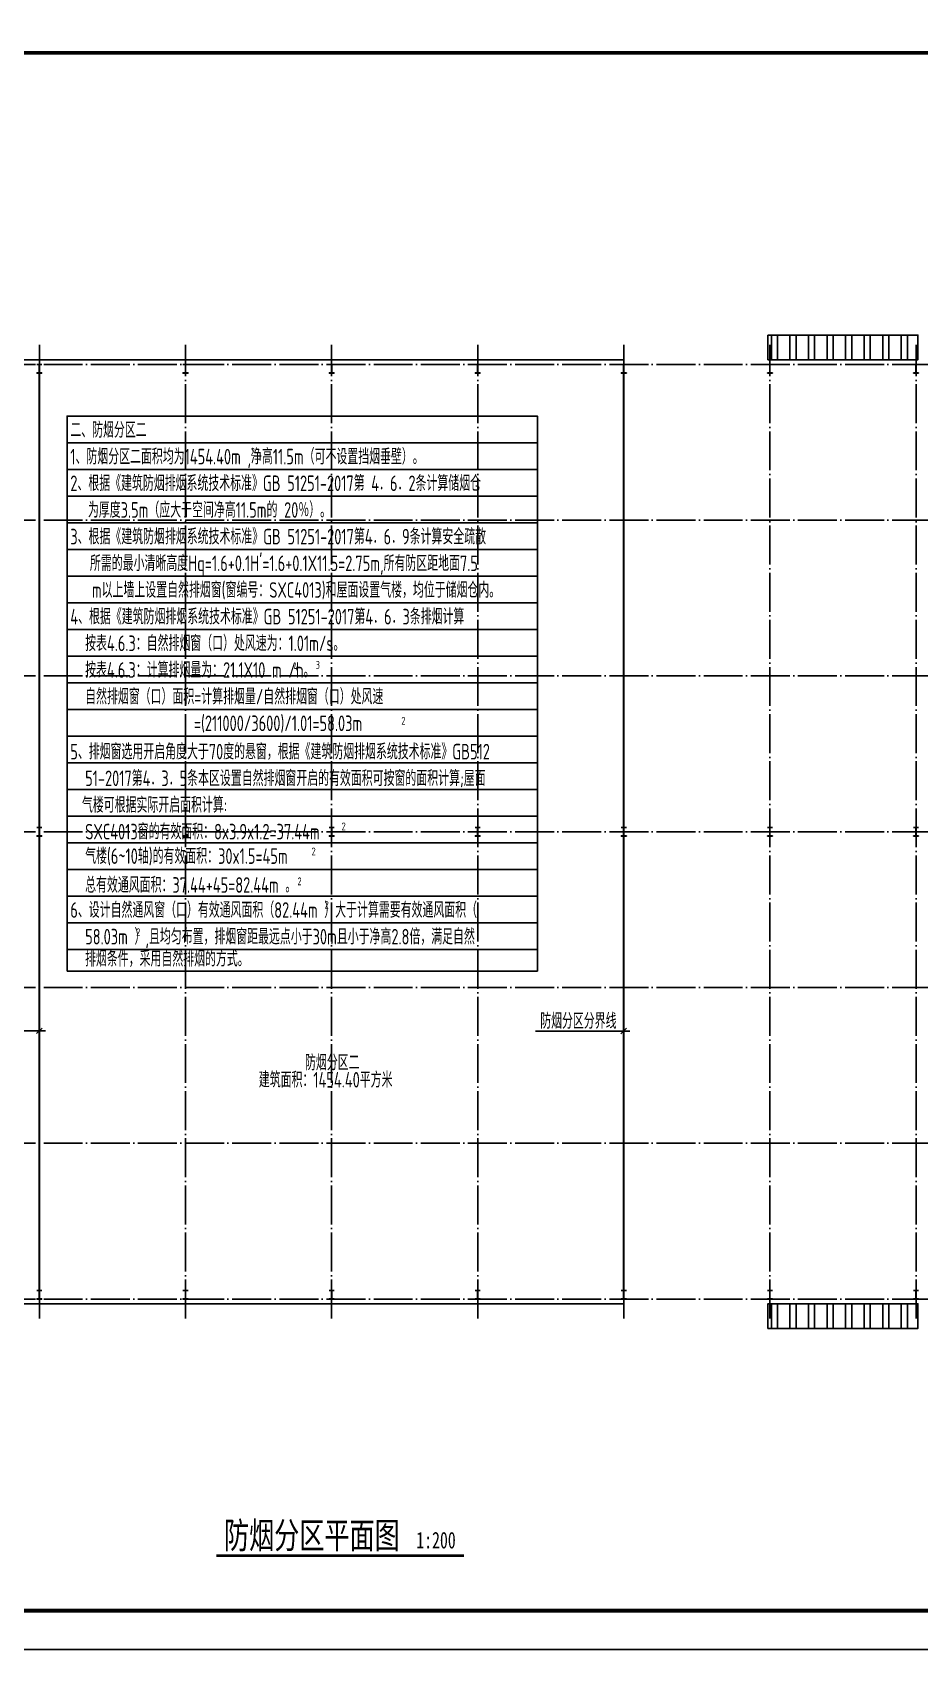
# Model space of a CAD drawing. Extents: x -266287 to 275962, y -324567 to 363765.
# Drawn here: x -164476 to -118930, y -324567 to -241517 of the extents above; entities that cross this region are included whole.
import ezdxf

# ---------------------------------------------------------------- set-up
doc = ezdxf.new("R2010")
doc.units = 0
doc.header["$LTSCALE"] = 1000
doc.linetypes.add('DASH', pattern=[0.35, 0.25, -0.1])
doc.linetypes.add('DOTE', pattern=[2.42, 2, -0.2, 0.02, -0.2])
doc.layers.get('0').update_dxf_attribs({"linetype": 'CONTINUOUS'})
for name, color, linetype in [('DIM_SYMB', 3, 'CONTINUOUS'), ('DOTE', 1, 'DOTE'), ('PUB_TEXT', 7, 'CONTINUOUS'), ('PUB_TITLE', 4, 'CONTINUOUS'), ('ROOF', 140, 'CONTINUOUS'), ('WINDOW', 4, 'CONTINUOUS')]:
    doc.layers.add(name, color=color, linetype=linetype)
doc.styles.add('-黑体', font='simhei.ttf', dxfattribs={"width": 0.8})
doc.styles.add('TSSD_Norm', font='Tssdeng.shx', dxfattribs={"bigfont": 'hztxt.shx'})

msp = doc.modelspace()

# ---------------------------------------------------------------- hatches: boundary and pattern name
h = msp.add_hatch()
h.set_pattern_fill('ANSI32', color=256, scale=200, angle=45, style=0)
h.set_pattern_definition([(90, (42049.4, -262000), (-952.5, 6e-14), []), (90, (42366.9, -261682.5), (-952.5, 6e-14), [])])
h.paths.add_polyline_path([(-126715.36163, -257066.69419), (-119015.58302, -257066.69419), (-119015.58302, -258326.69419), (-126715.36163, -258326.69419)])
h = msp.add_hatch(color=256)
h.paths.add_polyline_path([(-164115.20461, -258566.69496), (-164247.07261, -258566.69496), (-164247.07261, -258578.09976), (-164119.00621, -258578.09976), (-164119.00621, -259005.45016), (-164247.07261, -259005.45016), (-164247.07261, -259016.85496), (-164115.20461, -259016.85496)])
h.paths.add_polyline_path([(-163983.33661, -258566.69496), (-164115.20461, -258566.69496), (-164115.20461, -259016.85496), (-163983.33661, -259016.85496), (-163983.33661, -259005.45016), (-164111.40301, -259005.45016), (-164111.40301, -258578.09976), (-163983.33661, -258578.09976)])
h = msp.add_hatch(color=256)
h.paths.add_polyline_path([(-156615.20461, -258566.69496), (-156747.07261, -258566.69496), (-156747.07261, -258578.09976), (-156619.00621, -258578.09976), (-156619.00621, -259005.45016), (-156747.07261, -259005.45016), (-156747.07261, -259016.85496), (-156615.20461, -259016.85496)])
h.paths.add_polyline_path([(-156483.33661, -258566.69496), (-156615.20461, -258566.69496), (-156615.20461, -259016.85496), (-156483.33661, -259016.85496), (-156483.33661, -259005.45016), (-156611.40301, -259005.45016), (-156611.40301, -258578.09976), (-156483.33661, -258578.09976)])
h = msp.add_hatch(color=256)
h.paths.add_polyline_path([(-149115.20461, -258566.69496), (-149247.07261, -258566.69496), (-149247.07261, -258578.09976), (-149119.00621, -258578.09976), (-149119.00621, -259005.45016), (-149247.07261, -259005.45016), (-149247.07261, -259016.85496), (-149115.20461, -259016.85496)])
h.paths.add_polyline_path([(-148983.33661, -258566.69496), (-149115.20461, -258566.69496), (-149115.20461, -259016.85496), (-148983.33661, -259016.85496), (-148983.33661, -259005.45016), (-149111.40301, -259005.45016), (-149111.40301, -258578.09976), (-148983.33661, -258578.09976)])
h = msp.add_hatch(color=256)
h.paths.add_polyline_path([(-141615.20461, -258566.69496), (-141747.07261, -258566.69496), (-141747.07261, -258578.09976), (-141619.00621, -258578.09976), (-141619.00621, -259005.45016), (-141747.07261, -259005.45016), (-141747.07261, -259016.85496), (-141615.20461, -259016.85496)])
h.paths.add_polyline_path([(-141483.33661, -258566.69496), (-141615.20461, -258566.69496), (-141615.20461, -259016.85496), (-141483.33661, -259016.85496), (-141483.33661, -259005.45016), (-141611.40301, -259005.45016), (-141611.40301, -258578.09976), (-141483.33661, -258578.09976)])
h = msp.add_hatch(color=256)
h.paths.add_polyline_path([(-134115.20461, -258566.69496), (-134247.07261, -258566.69496), (-134247.07261, -258578.09976), (-134119.00621, -258578.09976), (-134119.00621, -259005.45016), (-134247.07261, -259005.45016), (-134247.07261, -259016.85496), (-134115.20461, -259016.85496)])
h.paths.add_polyline_path([(-133983.33661, -258566.69496), (-134115.20461, -258566.69496), (-134115.20461, -259016.85496), (-133983.33661, -259016.85496), (-133983.33661, -259005.45016), (-134111.40301, -259005.45016), (-134111.40301, -258578.09976), (-133983.33661, -258578.09976)])
h = msp.add_hatch(color=256)
h.paths.add_polyline_path([(-126615.20461, -258566.69496), (-126747.07261, -258566.69496), (-126747.07261, -258578.09976), (-126619.00621, -258578.09976), (-126619.00621, -259005.45016), (-126747.07261, -259005.45016), (-126747.07261, -259016.85496), (-126615.20461, -259016.85496)])
h.paths.add_polyline_path([(-126483.33661, -258566.69496), (-126615.20461, -258566.69496), (-126615.20461, -259016.85496), (-126483.33661, -259016.85496), (-126483.33661, -259005.45016), (-126611.40301, -259005.45016), (-126611.40301, -258578.09976), (-126483.33661, -258578.09976)])
h = msp.add_hatch(color=256)
h.paths.add_polyline_path([(-119115.20461, -258566.69496), (-119247.07261, -258566.69496), (-119247.07261, -258578.09976), (-119119.00621, -258578.09976), (-119119.00621, -259005.45016), (-119247.07261, -259005.45016), (-119247.07261, -259016.85496), (-119115.20461, -259016.85496)])
h.paths.add_polyline_path([(-118983.33661, -258566.69496), (-119115.20461, -258566.69496), (-119115.20461, -259016.85496), (-118983.33661, -259016.85496), (-118983.33661, -259005.45016), (-119111.40301, -259005.45016), (-119111.40301, -258578.09976), (-118983.33661, -258578.09976)])
h = msp.add_hatch(color=256)
h.paths.add_polyline_path([(-164115.20461, -282341.61496), (-164247.07261, -282341.61496), (-164247.07261, -282353.01976), (-164119.00621, -282353.01976), (-164119.00621, -282780.37016), (-164247.07261, -282780.37016), (-164247.07261, -282791.77496), (-164115.20461, -282791.77496)])
h.paths.add_polyline_path([(-163983.33661, -282341.61496), (-164115.20461, -282341.61496), (-164115.20461, -282791.77496), (-163983.33661, -282791.77496), (-163983.33661, -282780.37016), (-164111.40301, -282780.37016), (-164111.40301, -282353.01976), (-163983.33661, -282353.01976)])
h = msp.add_hatch(color=256)
h.paths.add_polyline_path([(-156615.20461, -282341.61496), (-156747.07261, -282341.61496), (-156747.07261, -282353.01976), (-156619.00621, -282353.01976), (-156619.00621, -282780.37016), (-156747.07261, -282780.37016), (-156747.07261, -282791.77496), (-156615.20461, -282791.77496)])
h.paths.add_polyline_path([(-156483.33661, -282341.61496), (-156615.20461, -282341.61496), (-156615.20461, -282791.77496), (-156483.33661, -282791.77496), (-156483.33661, -282780.37016), (-156611.40301, -282780.37016), (-156611.40301, -282353.01976), (-156483.33661, -282353.01976)])
h = msp.add_hatch(color=256)
h.paths.add_polyline_path([(-149115.20461, -282341.61496), (-149247.07261, -282341.61496), (-149247.07261, -282353.01976), (-149119.00621, -282353.01976), (-149119.00621, -282780.37016), (-149247.07261, -282780.37016), (-149247.07261, -282791.77496), (-149115.20461, -282791.77496)])
h.paths.add_polyline_path([(-148983.33661, -282341.61496), (-149115.20461, -282341.61496), (-149115.20461, -282791.77496), (-148983.33661, -282791.77496), (-148983.33661, -282780.37016), (-149111.40301, -282780.37016), (-149111.40301, -282353.01976), (-148983.33661, -282353.01976)])
h = msp.add_hatch(color=256)
h.paths.add_polyline_path([(-141615.20461, -282341.61496), (-141747.07261, -282341.61496), (-141747.07261, -282353.01976), (-141619.00621, -282353.01976), (-141619.00621, -282780.37016), (-141747.07261, -282780.37016), (-141747.07261, -282791.77496), (-141615.20461, -282791.77496)])
h.paths.add_polyline_path([(-141483.33661, -282341.61496), (-141615.20461, -282341.61496), (-141615.20461, -282791.77496), (-141483.33661, -282791.77496), (-141483.33661, -282780.37016), (-141611.40301, -282780.37016), (-141611.40301, -282353.01976), (-141483.33661, -282353.01976)])
h = msp.add_hatch(color=256)
h.paths.add_polyline_path([(-134115.20461, -282341.61496), (-134247.07261, -282341.61496), (-134247.07261, -282353.01976), (-134119.00621, -282353.01976), (-134119.00621, -282780.37016), (-134247.07261, -282780.37016), (-134247.07261, -282791.77496), (-134115.20461, -282791.77496)])
h.paths.add_polyline_path([(-133983.33661, -282341.61496), (-134115.20461, -282341.61496), (-134115.20461, -282791.77496), (-133983.33661, -282791.77496), (-133983.33661, -282780.37016), (-134111.40301, -282780.37016), (-134111.40301, -282353.01976), (-133983.33661, -282353.01976)])
h = msp.add_hatch(color=256)
h.paths.add_polyline_path([(-126615.20461, -282341.61496), (-126747.07261, -282341.61496), (-126747.07261, -282353.01976), (-126619.00621, -282353.01976), (-126619.00621, -282780.37016), (-126747.07261, -282780.37016), (-126747.07261, -282791.77496), (-126615.20461, -282791.77496)])
h.paths.add_polyline_path([(-126483.33661, -282341.61496), (-126615.20461, -282341.61496), (-126615.20461, -282791.77496), (-126483.33661, -282791.77496), (-126483.33661, -282780.37016), (-126611.40301, -282780.37016), (-126611.40301, -282353.01976), (-126483.33661, -282353.01976)])
h = msp.add_hatch(color=256)
h.paths.add_polyline_path([(-119115.20461, -282341.61496), (-119247.07261, -282341.61496), (-119247.07261, -282353.01976), (-119119.00621, -282353.01976), (-119119.00621, -282780.37016), (-119247.07261, -282780.37016), (-119247.07261, -282791.77496), (-119115.20461, -282791.77496)])
h.paths.add_polyline_path([(-118983.33661, -282341.61496), (-119115.20461, -282341.61496), (-119115.20461, -282791.77496), (-118983.33661, -282791.77496), (-118983.33661, -282780.37016), (-119111.40301, -282780.37016), (-119111.40301, -282353.01976), (-118983.33661, -282353.01976)])
h = msp.add_hatch(color=256)
h.paths.add_polyline_path([(-164115.20461, -306566.69496), (-164247.07261, -306566.69496), (-164247.07261, -306555.29016), (-164119.00621, -306555.29016), (-164119.00621, -306127.93976), (-164247.07261, -306127.93976), (-164247.07261, -306116.53496), (-164115.20461, -306116.53496)])
h.paths.add_polyline_path([(-163983.33661, -306566.69496), (-164115.20461, -306566.69496), (-164115.20461, -306116.53496), (-163983.33661, -306116.53496), (-163983.33661, -306127.93976), (-164111.40301, -306127.93976), (-164111.40301, -306555.29016), (-163983.33661, -306555.29016)])
h = msp.add_hatch(color=256)
h.paths.add_polyline_path([(-156615.20461, -306566.69496), (-156747.07261, -306566.69496), (-156747.07261, -306555.29016), (-156619.00621, -306555.29016), (-156619.00621, -306127.93976), (-156747.07261, -306127.93976), (-156747.07261, -306116.53496), (-156615.20461, -306116.53496)])
h.paths.add_polyline_path([(-156483.33661, -306566.69496), (-156615.20461, -306566.69496), (-156615.20461, -306116.53496), (-156483.33661, -306116.53496), (-156483.33661, -306127.93976), (-156611.40301, -306127.93976), (-156611.40301, -306555.29016), (-156483.33661, -306555.29016)])
h = msp.add_hatch(color=256)
h.paths.add_polyline_path([(-149115.20461, -306566.69496), (-149247.07261, -306566.69496), (-149247.07261, -306555.29016), (-149119.00621, -306555.29016), (-149119.00621, -306127.93976), (-149247.07261, -306127.93976), (-149247.07261, -306116.53496), (-149115.20461, -306116.53496)])
h.paths.add_polyline_path([(-148983.33661, -306566.69496), (-149115.20461, -306566.69496), (-149115.20461, -306116.53496), (-148983.33661, -306116.53496), (-148983.33661, -306127.93976), (-149111.40301, -306127.93976), (-149111.40301, -306555.29016), (-148983.33661, -306555.29016)])
h = msp.add_hatch(color=256)
h.paths.add_polyline_path([(-141615.20461, -306566.69496), (-141747.07261, -306566.69496), (-141747.07261, -306555.29016), (-141619.00621, -306555.29016), (-141619.00621, -306127.93976), (-141747.07261, -306127.93976), (-141747.07261, -306116.53496), (-141615.20461, -306116.53496)])
h.paths.add_polyline_path([(-141483.33661, -306566.69496), (-141615.20461, -306566.69496), (-141615.20461, -306116.53496), (-141483.33661, -306116.53496), (-141483.33661, -306127.93976), (-141611.40301, -306127.93976), (-141611.40301, -306555.29016), (-141483.33661, -306555.29016)])
h = msp.add_hatch(color=256)
h.paths.add_polyline_path([(-134115.20461, -306566.69496), (-134247.07261, -306566.69496), (-134247.07261, -306555.29016), (-134119.00621, -306555.29016), (-134119.00621, -306127.93976), (-134247.07261, -306127.93976), (-134247.07261, -306116.53496), (-134115.20461, -306116.53496)])
h.paths.add_polyline_path([(-133983.33661, -306566.69496), (-134115.20461, -306566.69496), (-134115.20461, -306116.53496), (-133983.33661, -306116.53496), (-133983.33661, -306127.93976), (-134111.40301, -306127.93976), (-134111.40301, -306555.29016), (-133983.33661, -306555.29016)])
h = msp.add_hatch(color=256)
h.paths.add_polyline_path([(-126615.20461, -306566.69496), (-126747.07261, -306566.69496), (-126747.07261, -306555.29016), (-126619.00621, -306555.29016), (-126619.00621, -306127.93976), (-126747.07261, -306127.93976), (-126747.07261, -306116.53496), (-126615.20461, -306116.53496)])
h.paths.add_polyline_path([(-126483.33661, -306566.69496), (-126615.20461, -306566.69496), (-126615.20461, -306116.53496), (-126483.33661, -306116.53496), (-126483.33661, -306127.93976), (-126611.40301, -306127.93976), (-126611.40301, -306555.29016), (-126483.33661, -306555.29016)])
h = msp.add_hatch(color=256)
h.paths.add_polyline_path([(-119115.20461, -306566.69496), (-119247.07261, -306566.69496), (-119247.07261, -306555.29016), (-119119.00621, -306555.29016), (-119119.00621, -306127.93976), (-119247.07261, -306127.93976), (-119247.07261, -306116.53496), (-119115.20461, -306116.53496)])
h.paths.add_polyline_path([(-118983.33661, -306566.69496), (-119115.20461, -306566.69496), (-119115.20461, -306116.53496), (-118983.33661, -306116.53496), (-118983.33661, -306127.93976), (-119111.40301, -306127.93976), (-119111.40301, -306555.29016), (-118983.33661, -306555.29016)])
h = msp.add_hatch()
h.set_pattern_fill('ANSI32', color=256, scale=200, angle=45, style=0)
h.set_pattern_definition([(270, (42049.4, -303133.4), (-952.5, -6e-14), []), (270, (42366.9, -303450.9), (-952.5, -6e-14), [])])
h.paths.add_polyline_path([(-126715.36163, -308066.69419), (-119015.58302, -308066.69419), (-119015.58302, -306806.69419), (-126715.36163, -306806.69419)])

# ---------------------------------------------------------------- linework, layer by layer
for p, q in [((-162690.38237, -261221.76185), (-138550.42878, -261221.76185)), ((-162690.38237, -262591.26185), (-138550.42878, -262591.26185)), ((-162690.38237, -263960.76185), (-138550.42878, -263960.76185)), ((-162690.38237, -265330.26185), (-138550.42878, -265330.26185)), ((-162690.38237, -266699.76185), (-138550.42878, -266699.76185)), ((-162690.38237, -268069.26185), (-138550.42878, -268069.26185)), ((-162690.38237, -269438.76185), (-138550.42878, -269438.76185)), ((-162690.38237, -270808.26185), (-138550.42878, -270808.26185)), ((-162690.38237, -272177.76185), (-138550.42878, -272177.76185)), ((-162690.38237, -273547.26185), (-138550.42878, -273547.26185)), ((-162690.38237, -274916.76185), (-138550.42878, -274916.76185)), ((-162690.38237, -276286.26185), (-138550.42878, -276286.26185)), ((-162690.38237, -277655.76185), (-138550.42878, -277655.76185)), ((-162690.38237, -279025.26185), (-138550.42878, -279025.26185)), ((-162690.38237, -280394.76185), (-138550.42878, -280394.76185)), ((-162690.38237, -281764.26185), (-138550.42878, -281764.26185)), ((-162690.38237, -283133.76185), (-138550.42878, -283133.76185)), ((-162690.38237, -284503.26185), (-138550.42878, -284503.26185)), ((-162690.38237, -285872.76185), (-138550.42878, -285872.76185)), ((-162690.38237, -287242.26185), (-138550.42878, -287242.26185)), ((-162690.38237, -288611.76185), (-138550.42878, -288611.76185)), ((-163796.20461, -292789.43283), (-168647.70461, -292789.43283)), ((-164263.20461, -292931.93283), (-163967.20461, -292646.93283)), ((-133800.00621, -292800.83763), (-138651.50621, -292800.83763)), ((-134267.00621, -292943.33763), (-133971.00621, -292658.33763))]:
    msp.add_line(p, q)
for points in [[(-126715.36163, -257066.69419), (-119015.58302, -257066.69419), (-119015.58302, -258326.69419), (-126715.36163, -258326.69419)], [(-201855.20461, -258326.69496), (-164115.20461, -258326.69496), (-164115.20461, -306806.69496), (-201855.20461, -306806.69496)], [(-164115.20461, -258326.69496), (-134115.20461, -258326.69496), (-134115.20461, -306806.69496), (-164115.20461, -306806.69496)], [(-162690.38237, -289723.26185), (-138550.42878, -289723.26185), (-138550.42878, -261221.76185), (-162690.38237, -261221.76185)], [(-126715.36163, -308066.69419), (-119015.58302, -308066.69419), (-119015.58302, -306806.69419), (-126715.36163, -306806.69419)]]:
    msp.add_lwpolyline(points, close=True)
at = {"linetype": 'DASH', "ltscale": 2, "const_width": 100}
for points in [[(-164115.20461, -306566.69496), (-164115.20461, -258566.69496)], [(-134119.00621, -306578.09976), (-134119.00621, -258578.09976)]]:
    msp.add_lwpolyline(points, dxfattribs=at)
at = {"layer": 'DIM_SYMB', "const_width": 140}
msp.add_lwpolyline([(-155035.0094, -319737.05021), (-142323.64862, -319737.05021)], dxfattribs=at)
at = {"layer": 'DOTE'}
for p, q in [((-164115.20461, -307566.69496), (-164115.20461, -257566.69496)), ((-156615.20461, -307566.69496), (-156615.20461, -257566.69496)), ((-149115.20461, -307566.69496), (-149115.20461, -257566.69496)), ((-141615.20461, -307566.69496), (-141615.20461, -257566.69496)), ((-134115.20461, -307566.69496), (-134115.20461, -257566.69496)), ((-126615.20461, -307566.69496), (-126615.20461, -257566.69496)), ((-119115.20461, -307566.69496), (-119115.20461, -257566.69496)), ((-202615.20461, -258566.69496), (-95615.20461, -258566.69496)), ((-202615.20461, -266566.69496), (-95615.20461, -266566.69496)), ((-202615.20461, -274566.69496), (-95615.20461, -274566.69496)), ((-202615.20461, -282566.69496), (-95615.20461, -282566.69496)), ((-202615.20461, -290566.69496), (-95615.20461, -290566.69496)), ((-202615.20461, -298566.69496), (-95615.20461, -298566.69496)), ((-202615.20461, -306566.69496), (-95615.20461, -306566.69496)), ((-202615.20461, -306566.69496), (-95615.20461, -306566.69496))]:
    msp.add_line(p, q, dxfattribs=at)
at = {"layer": 'PUB_TITLE'}
msp.add_lwpolyline([(-220364.58828, -324566.69496), (-71764.58828, -324566.69496), (-71764.58828, -240566.69496), (-220364.58828, -240566.69496)], close=True, dxfattribs=at)
at = {"layer": 'PUB_TITLE', "const_width": 200}
msp.add_lwpolyline([(-215364.58828, -322566.69496), (-73764.58828, -322566.69496), (-73764.58828, -242566.69496), (-215364.58828, -242566.69496)], close=True, dxfattribs=at)
at = {"layer": 'ROOF'}
for p, q in [((-126715.36163, -258326.69419), (-126715.36163, -257066.69419)), ((-126715.36163, -257066.69419), (-119015.58302, -257066.69419)), ((-119015.58302, -258326.69419), (-119015.58302, -257066.69419)), ((-126715.36163, -308066.69419), (-119015.58302, -308066.69419)), ((-126663.36163, -308066.69419), (-119071.58302, -308066.69419))]:
    msp.add_line(p, q, dxfattribs=at)
at = {"layer": 'WINDOW', "color": 2}
for p, q in [((-164247.07261, -258566.69496), (-163983.33661, -258566.69496)), ((-164247.07261, -258566.69496), (-164247.07261, -258578.09976)), ((-164247.07261, -258566.69496), (-164247.07261, -258578.09976)), ((-164247.07261, -258566.69496), (-163983.33661, -258566.69496)), ((-164247.07261, -258566.69496), (-163983.33661, -258566.69496)), ((-164247.07261, -258578.09976), (-164247.07261, -258566.69496)), ((-164247.07261, -258578.09976), (-164119.00621, -258578.09976)), ((-164247.07261, -258578.09976), (-164119.00621, -258578.09976)), ((-164247.07261, -258578.09976), (-164119.00621, -258578.09976)), ((-164247.07261, -259005.45016), (-164247.07261, -259016.85496)), ((-164247.07261, -259005.45016), (-164119.00621, -259005.45016)), ((-164247.07261, -259016.85496), (-163983.33661, -259016.85496)), ((-164119.00621, -259005.45016), (-164119.00621, -258578.09976)), ((-164111.40301, -258578.09976), (-163983.33661, -258578.09976)), ((-164111.40301, -259005.45016), (-164111.40301, -258578.09976)), ((-164111.40301, -258578.09976), (-163983.33661, -258578.09976)), ((-164111.40301, -258578.09976), (-163983.33661, -258578.09976)), ((-164111.40301, -259005.45016), (-163983.33661, -259005.45016)), ((-163983.33661, -258578.09976), (-163983.33661, -258566.69496)), ((-163983.33661, -258578.09976), (-163983.33661, -258566.69496)), ((-163983.33661, -258566.69496), (-163983.33661, -258578.09976)), ((-163983.33661, -259016.85496), (-163983.33661, -259005.45016)), ((-156747.07261, -258566.69496), (-156483.33661, -258566.69496)), ((-156747.07261, -258566.69496), (-156747.07261, -258578.09976)), ((-156747.07261, -258566.69496), (-156747.07261, -258578.09976)), ((-156747.07261, -258566.69496), (-156483.33661, -258566.69496)), ((-156747.07261, -258566.69496), (-156483.33661, -258566.69496)), ((-156747.07261, -258578.09976), (-156747.07261, -258566.69496)), ((-156747.07261, -258578.09976), (-156619.00621, -258578.09976)), ((-156747.07261, -258578.09976), (-156619.00621, -258578.09976)), ((-156747.07261, -258578.09976), (-156619.00621, -258578.09976)), ((-156747.07261, -259005.45016), (-156747.07261, -259016.85496)), ((-156747.07261, -259005.45016), (-156619.00621, -259005.45016)), ((-156747.07261, -259016.85496), (-156483.33661, -259016.85496)), ((-156619.00621, -259005.45016), (-156619.00621, -258578.09976)), ((-156611.40301, -258578.09976), (-156483.33661, -258578.09976)), ((-156611.40301, -259005.45016), (-156611.40301, -258578.09976)), ((-156611.40301, -258578.09976), (-156483.33661, -258578.09976)), ((-156611.40301, -258578.09976), (-156483.33661, -258578.09976)), ((-156611.40301, -259005.45016), (-156483.33661, -259005.45016)), ((-156483.33661, -258578.09976), (-156483.33661, -258566.69496)), ((-156483.33661, -258578.09976), (-156483.33661, -258566.69496)), ((-156483.33661, -258566.69496), (-156483.33661, -258578.09976)), ((-156483.33661, -259016.85496), (-156483.33661, -259005.45016)), ((-149247.07261, -258566.69496), (-148983.33661, -258566.69496)), ((-149247.07261, -258566.69496), (-149247.07261, -258578.09976)), ((-149247.07261, -258566.69496), (-149247.07261, -258578.09976)), ((-149247.07261, -258566.69496), (-148983.33661, -258566.69496)), ((-149247.07261, -258566.69496), (-148983.33661, -258566.69496)), ((-149247.07261, -258578.09976), (-149247.07261, -258566.69496)), ((-149247.07261, -258578.09976), (-149119.00621, -258578.09976)), ((-149247.07261, -258578.09976), (-149119.00621, -258578.09976)), ((-149247.07261, -258578.09976), (-149119.00621, -258578.09976)), ((-149247.07261, -259005.45016), (-149247.07261, -259016.85496)), ((-149247.07261, -259005.45016), (-149119.00621, -259005.45016)), ((-149247.07261, -259016.85496), (-148983.33661, -259016.85496)), ((-149119.00621, -259005.45016), (-149119.00621, -258578.09976)), ((-149111.40301, -258578.09976), (-148983.33661, -258578.09976)), ((-149111.40301, -259005.45016), (-149111.40301, -258578.09976)), ((-149111.40301, -258578.09976), (-148983.33661, -258578.09976)), ((-149111.40301, -258578.09976), (-148983.33661, -258578.09976)), ((-149111.40301, -259005.45016), (-148983.33661, -259005.45016)), ((-148983.33661, -258578.09976), (-148983.33661, -258566.69496)), ((-148983.33661, -258578.09976), (-148983.33661, -258566.69496)), ((-148983.33661, -258566.69496), (-148983.33661, -258578.09976)), ((-148983.33661, -259016.85496), (-148983.33661, -259005.45016)), ((-141747.07261, -258566.69496), (-141483.33661, -258566.69496)), ((-141747.07261, -258566.69496), (-141747.07261, -258578.09976)), ((-141747.07261, -258566.69496), (-141747.07261, -258578.09976)), ((-141747.07261, -258566.69496), (-141483.33661, -258566.69496)), ((-141747.07261, -258566.69496), (-141483.33661, -258566.69496)), ((-141747.07261, -258578.09976), (-141747.07261, -258566.69496)), ((-141747.07261, -258578.09976), (-141619.00621, -258578.09976)), ((-141747.07261, -258578.09976), (-141619.00621, -258578.09976)), ((-141747.07261, -258578.09976), (-141619.00621, -258578.09976)), ((-141747.07261, -259005.45016), (-141747.07261, -259016.85496)), ((-141747.07261, -259005.45016), (-141619.00621, -259005.45016)), ((-141747.07261, -259016.85496), (-141483.33661, -259016.85496)), ((-141619.00621, -259005.45016), (-141619.00621, -258578.09976)), ((-141611.40301, -258578.09976), (-141483.33661, -258578.09976)), ((-141611.40301, -259005.45016), (-141611.40301, -258578.09976)), ((-141611.40301, -258578.09976), (-141483.33661, -258578.09976)), ((-141611.40301, -258578.09976), (-141483.33661, -258578.09976)), ((-141611.40301, -259005.45016), (-141483.33661, -259005.45016)), ((-141483.33661, -258578.09976), (-141483.33661, -258566.69496)), ((-141483.33661, -258578.09976), (-141483.33661, -258566.69496)), ((-141483.33661, -258566.69496), (-141483.33661, -258578.09976)), ((-141483.33661, -259016.85496), (-141483.33661, -259005.45016)), ((-134247.07261, -258566.69496), (-133983.33661, -258566.69496)), ((-134247.07261, -258566.69496), (-134247.07261, -258578.09976)), ((-134247.07261, -258566.69496), (-134247.07261, -258578.09976)), ((-134247.07261, -258566.69496), (-133983.33661, -258566.69496)), ((-134247.07261, -258566.69496), (-133983.33661, -258566.69496)), ((-134247.07261, -258578.09976), (-134247.07261, -258566.69496)), ((-134247.07261, -258578.09976), (-134119.00621, -258578.09976)), ((-134247.07261, -258578.09976), (-134119.00621, -258578.09976)), ((-134247.07261, -258578.09976), (-134119.00621, -258578.09976)), ((-134247.07261, -259005.45016), (-134247.07261, -259016.85496)), ((-134247.07261, -259005.45016), (-134119.00621, -259005.45016)), ((-134247.07261, -259016.85496), (-133983.33661, -259016.85496)), ((-134119.00621, -259005.45016), (-134119.00621, -258578.09976)), ((-134111.40301, -258578.09976), (-133983.33661, -258578.09976)), ((-134111.40301, -259005.45016), (-134111.40301, -258578.09976)), ((-134111.40301, -258578.09976), (-133983.33661, -258578.09976)), ((-134111.40301, -258578.09976), (-133983.33661, -258578.09976)), ((-134111.40301, -259005.45016), (-133983.33661, -259005.45016)), ((-133983.33661, -258578.09976), (-133983.33661, -258566.69496)), ((-133983.33661, -258578.09976), (-133983.33661, -258566.69496)), ((-133983.33661, -258566.69496), (-133983.33661, -258578.09976)), ((-133983.33661, -259016.85496), (-133983.33661, -259005.45016)), ((-126747.07261, -258566.69496), (-126483.33661, -258566.69496)), ((-126747.07261, -258566.69496), (-126747.07261, -258578.09976)), ((-126747.07261, -258566.69496), (-126747.07261, -258578.09976)), ((-126747.07261, -258566.69496), (-126483.33661, -258566.69496)), ((-126747.07261, -258566.69496), (-126483.33661, -258566.69496)), ((-126747.07261, -258578.09976), (-126747.07261, -258566.69496)), ((-126747.07261, -258578.09976), (-126619.00621, -258578.09976)), ((-126747.07261, -258578.09976), (-126619.00621, -258578.09976)), ((-126747.07261, -258578.09976), (-126619.00621, -258578.09976)), ((-126747.07261, -259005.45016), (-126747.07261, -259016.85496)), ((-126747.07261, -259005.45016), (-126619.00621, -259005.45016)), ((-126747.07261, -259016.85496), (-126483.33661, -259016.85496)), ((-126619.00621, -259005.45016), (-126619.00621, -258578.09976)), ((-126611.40301, -258578.09976), (-126483.33661, -258578.09976)), ((-126611.40301, -259005.45016), (-126611.40301, -258578.09976)), ((-126611.40301, -258578.09976), (-126483.33661, -258578.09976)), ((-126611.40301, -258578.09976), (-126483.33661, -258578.09976)), ((-126611.40301, -259005.45016), (-126483.33661, -259005.45016)), ((-126483.33661, -258578.09976), (-126483.33661, -258566.69496)), ((-126483.33661, -258578.09976), (-126483.33661, -258566.69496)), ((-126483.33661, -258566.69496), (-126483.33661, -258578.09976)), ((-126483.33661, -259016.85496), (-126483.33661, -259005.45016)), ((-119247.07261, -258566.69496), (-118983.33661, -258566.69496)), ((-119247.07261, -258566.69496), (-119247.07261, -258578.09976)), ((-119247.07261, -258566.69496), (-119247.07261, -258578.09976)), ((-119247.07261, -258566.69496), (-118983.33661, -258566.69496)), ((-119247.07261, -258566.69496), (-118983.33661, -258566.69496)), ((-119247.07261, -258578.09976), (-119247.07261, -258566.69496)), ((-119247.07261, -258578.09976), (-119119.00621, -258578.09976)), ((-119247.07261, -258578.09976), (-119119.00621, -258578.09976)), ((-119247.07261, -258578.09976), (-119119.00621, -258578.09976)), ((-119247.07261, -259005.45016), (-119247.07261, -259016.85496)), ((-119247.07261, -259005.45016), (-119119.00621, -259005.45016)), ((-119247.07261, -259016.85496), (-118983.33661, -259016.85496)), ((-119119.00621, -259005.45016), (-119119.00621, -258578.09976)), ((-119111.40301, -258578.09976), (-118983.33661, -258578.09976)), ((-119111.40301, -259005.45016), (-119111.40301, -258578.09976)), ((-119111.40301, -258578.09976), (-118983.33661, -258578.09976)), ((-119111.40301, -258578.09976), (-118983.33661, -258578.09976)), ((-119111.40301, -259005.45016), (-118983.33661, -259005.45016)), ((-118983.33661, -258578.09976), (-118983.33661, -258566.69496)), ((-118983.33661, -258578.09976), (-118983.33661, -258566.69496)), ((-118983.33661, -258566.69496), (-118983.33661, -258578.09976)), ((-118983.33661, -259016.85496), (-118983.33661, -259005.45016)), ((-164247.07261, -282341.61496), (-163983.33661, -282341.61496)), ((-164247.07261, -282341.61496), (-164247.07261, -282353.01976)), ((-164247.07261, -282341.61496), (-164247.07261, -282353.01976)), ((-164247.07261, -282341.61496), (-163983.33661, -282341.61496)), ((-164247.07261, -282341.61496), (-163983.33661, -282341.61496)), ((-164247.07261, -282353.01976), (-164247.07261, -282341.61496)), ((-164247.07261, -282353.01976), (-164119.00621, -282353.01976)), ((-164247.07261, -282353.01976), (-164119.00621, -282353.01976)), ((-164247.07261, -282353.01976), (-164119.00621, -282353.01976)), ((-164119.00621, -282780.37016), (-164119.00621, -282353.01976)), ((-164111.40301, -282353.01976), (-163983.33661, -282353.01976)), ((-164111.40301, -282780.37016), (-164111.40301, -282353.01976)), ((-164111.40301, -282353.01976), (-163983.33661, -282353.01976)), ((-164111.40301, -282353.01976), (-163983.33661, -282353.01976)), ((-163983.33661, -282353.01976), (-163983.33661, -282341.61496)), ((-163983.33661, -282353.01976), (-163983.33661, -282341.61496)), ((-163983.33661, -282341.61496), (-163983.33661, -282353.01976)), ((-156747.07261, -282341.61496), (-156483.33661, -282341.61496)), ((-156747.07261, -282341.61496), (-156747.07261, -282353.01976)), ((-156747.07261, -282341.61496), (-156747.07261, -282353.01976)), ((-156747.07261, -282341.61496), (-156483.33661, -282341.61496)), ((-156747.07261, -282341.61496), (-156483.33661, -282341.61496)), ((-156747.07261, -282353.01976), (-156747.07261, -282341.61496)), ((-156747.07261, -282353.01976), (-156619.00621, -282353.01976)), ((-156747.07261, -282353.01976), (-156619.00621, -282353.01976)), ((-156747.07261, -282353.01976), (-156619.00621, -282353.01976)), ((-156619.00621, -282780.37016), (-156619.00621, -282353.01976)), ((-156611.40301, -282353.01976), (-156483.33661, -282353.01976)), ((-156611.40301, -282780.37016), (-156611.40301, -282353.01976)), ((-156611.40301, -282353.01976), (-156483.33661, -282353.01976)), ((-156611.40301, -282353.01976), (-156483.33661, -282353.01976)), ((-156483.33661, -282353.01976), (-156483.33661, -282341.61496)), ((-156483.33661, -282353.01976), (-156483.33661, -282341.61496)), ((-156483.33661, -282341.61496), (-156483.33661, -282353.01976)), ((-149247.07261, -282341.61496), (-148983.33661, -282341.61496)), ((-149247.07261, -282341.61496), (-149247.07261, -282353.01976)), ((-149247.07261, -282341.61496), (-149247.07261, -282353.01976)), ((-149247.07261, -282341.61496), (-148983.33661, -282341.61496)), ((-149247.07261, -282341.61496), (-148983.33661, -282341.61496)), ((-149247.07261, -282353.01976), (-149247.07261, -282341.61496)), ((-149247.07261, -282353.01976), (-149119.00621, -282353.01976)), ((-149247.07261, -282353.01976), (-149119.00621, -282353.01976)), ((-149247.07261, -282353.01976), (-149119.00621, -282353.01976)), ((-149119.00621, -282780.37016), (-149119.00621, -282353.01976)), ((-149111.40301, -282353.01976), (-148983.33661, -282353.01976)), ((-149111.40301, -282780.37016), (-149111.40301, -282353.01976)), ((-149111.40301, -282353.01976), (-148983.33661, -282353.01976)), ((-149111.40301, -282353.01976), (-148983.33661, -282353.01976)), ((-148983.33661, -282353.01976), (-148983.33661, -282341.61496)), ((-148983.33661, -282353.01976), (-148983.33661, -282341.61496)), ((-148983.33661, -282341.61496), (-148983.33661, -282353.01976)), ((-141747.07261, -282341.61496), (-141483.33661, -282341.61496)), ((-141747.07261, -282341.61496), (-141747.07261, -282353.01976)), ((-141747.07261, -282341.61496), (-141747.07261, -282353.01976)), ((-141747.07261, -282341.61496), (-141483.33661, -282341.61496)), ((-141747.07261, -282341.61496), (-141483.33661, -282341.61496)), ((-141747.07261, -282353.01976), (-141747.07261, -282341.61496)), ((-141747.07261, -282353.01976), (-141619.00621, -282353.01976)), ((-141747.07261, -282353.01976), (-141619.00621, -282353.01976)), ((-141747.07261, -282353.01976), (-141619.00621, -282353.01976)), ((-141619.00621, -282780.37016), (-141619.00621, -282353.01976)), ((-141611.40301, -282353.01976), (-141483.33661, -282353.01976)), ((-141611.40301, -282780.37016), (-141611.40301, -282353.01976)), ((-141611.40301, -282353.01976), (-141483.33661, -282353.01976)), ((-141611.40301, -282353.01976), (-141483.33661, -282353.01976)), ((-141483.33661, -282353.01976), (-141483.33661, -282341.61496)), ((-141483.33661, -282353.01976), (-141483.33661, -282341.61496)), ((-141483.33661, -282341.61496), (-141483.33661, -282353.01976)), ((-134247.07261, -282341.61496), (-133983.33661, -282341.61496)), ((-134247.07261, -282341.61496), (-134247.07261, -282353.01976)), ((-134247.07261, -282341.61496), (-134247.07261, -282353.01976)), ((-134247.07261, -282341.61496), (-133983.33661, -282341.61496)), ((-134247.07261, -282341.61496), (-133983.33661, -282341.61496)), ((-134247.07261, -282353.01976), (-134247.07261, -282341.61496)), ((-134247.07261, -282353.01976), (-134119.00621, -282353.01976)), ((-134247.07261, -282353.01976), (-134119.00621, -282353.01976)), ((-134247.07261, -282353.01976), (-134119.00621, -282353.01976)), ((-134119.00621, -282780.37016), (-134119.00621, -282353.01976)), ((-134111.40301, -282353.01976), (-133983.33661, -282353.01976)), ((-134111.40301, -282780.37016), (-134111.40301, -282353.01976)), ((-134111.40301, -282353.01976), (-133983.33661, -282353.01976)), ((-134111.40301, -282353.01976), (-133983.33661, -282353.01976)), ((-133983.33661, -282353.01976), (-133983.33661, -282341.61496)), ((-133983.33661, -282353.01976), (-133983.33661, -282341.61496)), ((-133983.33661, -282341.61496), (-133983.33661, -282353.01976)), ((-126747.07261, -282341.61496), (-126483.33661, -282341.61496)), ((-126747.07261, -282341.61496), (-126747.07261, -282353.01976)), ((-126747.07261, -282341.61496), (-126747.07261, -282353.01976)), ((-126747.07261, -282341.61496), (-126483.33661, -282341.61496)), ((-126747.07261, -282341.61496), (-126483.33661, -282341.61496)), ((-126747.07261, -282353.01976), (-126747.07261, -282341.61496)), ((-126747.07261, -282353.01976), (-126619.00621, -282353.01976)), ((-126747.07261, -282353.01976), (-126619.00621, -282353.01976)), ((-126747.07261, -282353.01976), (-126619.00621, -282353.01976)), ((-126619.00621, -282780.37016), (-126619.00621, -282353.01976)), ((-126611.40301, -282353.01976), (-126483.33661, -282353.01976)), ((-126611.40301, -282780.37016), (-126611.40301, -282353.01976)), ((-126611.40301, -282353.01976), (-126483.33661, -282353.01976)), ((-126611.40301, -282353.01976), (-126483.33661, -282353.01976)), ((-126483.33661, -282353.01976), (-126483.33661, -282341.61496)), ((-126483.33661, -282353.01976), (-126483.33661, -282341.61496)), ((-126483.33661, -282341.61496), (-126483.33661, -282353.01976)), ((-119247.07261, -282341.61496), (-118983.33661, -282341.61496)), ((-119247.07261, -282341.61496), (-119247.07261, -282353.01976)), ((-119247.07261, -282341.61496), (-119247.07261, -282353.01976)), ((-119247.07261, -282341.61496), (-118983.33661, -282341.61496)), ((-119247.07261, -282341.61496), (-118983.33661, -282341.61496)), ((-119247.07261, -282353.01976), (-119247.07261, -282341.61496)), ((-119247.07261, -282353.01976), (-119119.00621, -282353.01976)), ((-119247.07261, -282353.01976), (-119119.00621, -282353.01976)), ((-119247.07261, -282353.01976), (-119119.00621, -282353.01976)), ((-119119.00621, -282780.37016), (-119119.00621, -282353.01976)), ((-119111.40301, -282353.01976), (-118983.33661, -282353.01976)), ((-119111.40301, -282780.37016), (-119111.40301, -282353.01976)), ((-119111.40301, -282353.01976), (-118983.33661, -282353.01976)), ((-119111.40301, -282353.01976), (-118983.33661, -282353.01976)), ((-118983.33661, -282353.01976), (-118983.33661, -282341.61496)), ((-118983.33661, -282353.01976), (-118983.33661, -282341.61496)), ((-118983.33661, -282341.61496), (-118983.33661, -282353.01976)), ((-164247.07261, -282780.37016), (-164247.07261, -282791.77496)), ((-164247.07261, -282780.37016), (-164119.00621, -282780.37016)), ((-164247.07261, -282791.77496), (-163983.33661, -282791.77496)), ((-164111.40301, -282780.37016), (-163983.33661, -282780.37016)), ((-163983.33661, -282791.77496), (-163983.33661, -282780.37016)), ((-156747.07261, -282780.37016), (-156747.07261, -282791.77496)), ((-156747.07261, -282780.37016), (-156619.00621, -282780.37016)), ((-156747.07261, -282791.77496), (-156483.33661, -282791.77496)), ((-156611.40301, -282780.37016), (-156483.33661, -282780.37016)), ((-156483.33661, -282791.77496), (-156483.33661, -282780.37016)), ((-149247.07261, -282780.37016), (-149247.07261, -282791.77496)), ((-149247.07261, -282780.37016), (-149119.00621, -282780.37016)), ((-149247.07261, -282791.77496), (-148983.33661, -282791.77496)), ((-149111.40301, -282780.37016), (-148983.33661, -282780.37016)), ((-148983.33661, -282791.77496), (-148983.33661, -282780.37016)), ((-141747.07261, -282780.37016), (-141747.07261, -282791.77496)), ((-141747.07261, -282780.37016), (-141619.00621, -282780.37016)), ((-141747.07261, -282791.77496), (-141483.33661, -282791.77496)), ((-141611.40301, -282780.37016), (-141483.33661, -282780.37016)), ((-141483.33661, -282791.77496), (-141483.33661, -282780.37016)), ((-134247.07261, -282780.37016), (-134247.07261, -282791.77496)), ((-134247.07261, -282780.37016), (-134119.00621, -282780.37016)), ((-134247.07261, -282791.77496), (-133983.33661, -282791.77496)), ((-134111.40301, -282780.37016), (-133983.33661, -282780.37016)), ((-133983.33661, -282791.77496), (-133983.33661, -282780.37016)), ((-126747.07261, -282780.37016), (-126747.07261, -282791.77496)), ((-126747.07261, -282780.37016), (-126619.00621, -282780.37016)), ((-126747.07261, -282791.77496), (-126483.33661, -282791.77496)), ((-126611.40301, -282780.37016), (-126483.33661, -282780.37016)), ((-126483.33661, -282791.77496), (-126483.33661, -282780.37016)), ((-119247.07261, -282780.37016), (-119247.07261, -282791.77496)), ((-119247.07261, -282780.37016), (-119119.00621, -282780.37016)), ((-119247.07261, -282791.77496), (-118983.33661, -282791.77496)), ((-119111.40301, -282780.37016), (-118983.33661, -282780.37016)), ((-118983.33661, -282791.77496), (-118983.33661, -282780.37016)), ((-164247.07261, -306116.53496), (-163983.33661, -306116.53496)), ((-164247.07261, -306127.93976), (-164247.07261, -306116.53496)), ((-164247.07261, -306127.93976), (-164119.00621, -306127.93976)), ((-164119.00621, -306127.93976), (-164119.00621, -306555.29016)), ((-164111.40301, -306127.93976), (-164111.40301, -306555.29016)), ((-164111.40301, -306127.93976), (-163983.33661, -306127.93976)), ((-163983.33661, -306116.53496), (-163983.33661, -306127.93976)), ((-156747.07261, -306116.53496), (-156483.33661, -306116.53496)), ((-156747.07261, -306127.93976), (-156747.07261, -306116.53496)), ((-156747.07261, -306127.93976), (-156619.00621, -306127.93976)), ((-156619.00621, -306127.93976), (-156619.00621, -306555.29016)), ((-156611.40301, -306127.93976), (-156611.40301, -306555.29016)), ((-156611.40301, -306127.93976), (-156483.33661, -306127.93976)), ((-156483.33661, -306116.53496), (-156483.33661, -306127.93976)), ((-149247.07261, -306116.53496), (-148983.33661, -306116.53496)), ((-149247.07261, -306127.93976), (-149247.07261, -306116.53496)), ((-149247.07261, -306127.93976), (-149119.00621, -306127.93976)), ((-149119.00621, -306127.93976), (-149119.00621, -306555.29016)), ((-149111.40301, -306127.93976), (-149111.40301, -306555.29016)), ((-149111.40301, -306127.93976), (-148983.33661, -306127.93976)), ((-148983.33661, -306116.53496), (-148983.33661, -306127.93976)), ((-141747.07261, -306116.53496), (-141483.33661, -306116.53496)), ((-141747.07261, -306127.93976), (-141747.07261, -306116.53496)), ((-141747.07261, -306127.93976), (-141619.00621, -306127.93976)), ((-141619.00621, -306127.93976), (-141619.00621, -306555.29016)), ((-141611.40301, -306127.93976), (-141611.40301, -306555.29016)), ((-141611.40301, -306127.93976), (-141483.33661, -306127.93976)), ((-141483.33661, -306116.53496), (-141483.33661, -306127.93976)), ((-134247.07261, -306116.53496), (-133983.33661, -306116.53496)), ((-134247.07261, -306127.93976), (-134247.07261, -306116.53496)), ((-134247.07261, -306127.93976), (-134119.00621, -306127.93976)), ((-134119.00621, -306127.93976), (-134119.00621, -306555.29016)), ((-134111.40301, -306127.93976), (-134111.40301, -306555.29016)), ((-134111.40301, -306127.93976), (-133983.33661, -306127.93976)), ((-133983.33661, -306116.53496), (-133983.33661, -306127.93976)), ((-126747.07261, -306116.53496), (-126483.33661, -306116.53496)), ((-126747.07261, -306127.93976), (-126747.07261, -306116.53496)), ((-126747.07261, -306127.93976), (-126619.00621, -306127.93976)), ((-126619.00621, -306127.93976), (-126619.00621, -306555.29016)), ((-126611.40301, -306127.93976), (-126611.40301, -306555.29016)), ((-126611.40301, -306127.93976), (-126483.33661, -306127.93976)), ((-126483.33661, -306116.53496), (-126483.33661, -306127.93976)), ((-119247.07261, -306116.53496), (-118983.33661, -306116.53496)), ((-119247.07261, -306127.93976), (-119247.07261, -306116.53496)), ((-119247.07261, -306127.93976), (-119119.00621, -306127.93976)), ((-119119.00621, -306127.93976), (-119119.00621, -306555.29016)), ((-119111.40301, -306127.93976), (-119111.40301, -306555.29016)), ((-119111.40301, -306127.93976), (-118983.33661, -306127.93976)), ((-118983.33661, -306116.53496), (-118983.33661, -306127.93976)), ((-164247.07261, -306566.69496), (-164247.07261, -306555.29016)), ((-164247.07261, -306555.29016), (-164119.00621, -306555.29016)), ((-164247.07261, -306566.69496), (-164247.07261, -306555.29016)), ((-164247.07261, -306555.29016), (-164119.00621, -306555.29016)), ((-164247.07261, -306555.29016), (-164247.07261, -306566.69496)), ((-164247.07261, -306555.29016), (-164119.00621, -306555.29016)), ((-164247.07261, -306566.69496), (-163983.33661, -306566.69496)), ((-164247.07261, -306566.69496), (-163983.33661, -306566.69496)), ((-164247.07261, -306566.69496), (-163983.33661, -306566.69496)), ((-164111.40301, -306555.29016), (-163983.33661, -306555.29016)), ((-164111.40301, -306555.29016), (-163983.33661, -306555.29016)), ((-164111.40301, -306555.29016), (-163983.33661, -306555.29016)), ((-163983.33661, -306555.29016), (-163983.33661, -306566.69496)), ((-163983.33661, -306555.29016), (-163983.33661, -306566.69496)), ((-163983.33661, -306566.69496), (-163983.33661, -306555.29016)), ((-156747.07261, -306566.69496), (-156747.07261, -306555.29016)), ((-156747.07261, -306555.29016), (-156619.00621, -306555.29016)), ((-156747.07261, -306566.69496), (-156747.07261, -306555.29016)), ((-156747.07261, -306555.29016), (-156619.00621, -306555.29016)), ((-156747.07261, -306555.29016), (-156747.07261, -306566.69496)), ((-156747.07261, -306555.29016), (-156619.00621, -306555.29016)), ((-156747.07261, -306566.69496), (-156483.33661, -306566.69496)), ((-156747.07261, -306566.69496), (-156483.33661, -306566.69496)), ((-156747.07261, -306566.69496), (-156483.33661, -306566.69496)), ((-156611.40301, -306555.29016), (-156483.33661, -306555.29016)), ((-156611.40301, -306555.29016), (-156483.33661, -306555.29016)), ((-156611.40301, -306555.29016), (-156483.33661, -306555.29016)), ((-156483.33661, -306555.29016), (-156483.33661, -306566.69496)), ((-156483.33661, -306555.29016), (-156483.33661, -306566.69496)), ((-156483.33661, -306566.69496), (-156483.33661, -306555.29016)), ((-149247.07261, -306566.69496), (-149247.07261, -306555.29016)), ((-149247.07261, -306555.29016), (-149119.00621, -306555.29016)), ((-149247.07261, -306566.69496), (-149247.07261, -306555.29016)), ((-149247.07261, -306555.29016), (-149119.00621, -306555.29016)), ((-149247.07261, -306555.29016), (-149247.07261, -306566.69496)), ((-149247.07261, -306555.29016), (-149119.00621, -306555.29016)), ((-149247.07261, -306566.69496), (-148983.33661, -306566.69496)), ((-149247.07261, -306566.69496), (-148983.33661, -306566.69496)), ((-149247.07261, -306566.69496), (-148983.33661, -306566.69496)), ((-149111.40301, -306555.29016), (-148983.33661, -306555.29016)), ((-149111.40301, -306555.29016), (-148983.33661, -306555.29016)), ((-149111.40301, -306555.29016), (-148983.33661, -306555.29016)), ((-148983.33661, -306555.29016), (-148983.33661, -306566.69496)), ((-148983.33661, -306555.29016), (-148983.33661, -306566.69496)), ((-148983.33661, -306566.69496), (-148983.33661, -306555.29016)), ((-141747.07261, -306566.69496), (-141747.07261, -306555.29016)), ((-141747.07261, -306555.29016), (-141619.00621, -306555.29016)), ((-141747.07261, -306566.69496), (-141747.07261, -306555.29016)), ((-141747.07261, -306555.29016), (-141619.00621, -306555.29016)), ((-141747.07261, -306555.29016), (-141747.07261, -306566.69496)), ((-141747.07261, -306555.29016), (-141619.00621, -306555.29016)), ((-141747.07261, -306566.69496), (-141483.33661, -306566.69496)), ((-141747.07261, -306566.69496), (-141483.33661, -306566.69496)), ((-141747.07261, -306566.69496), (-141483.33661, -306566.69496)), ((-141611.40301, -306555.29016), (-141483.33661, -306555.29016)), ((-141611.40301, -306555.29016), (-141483.33661, -306555.29016)), ((-141611.40301, -306555.29016), (-141483.33661, -306555.29016)), ((-141483.33661, -306555.29016), (-141483.33661, -306566.69496)), ((-141483.33661, -306555.29016), (-141483.33661, -306566.69496)), ((-141483.33661, -306566.69496), (-141483.33661, -306555.29016)), ((-134247.07261, -306566.69496), (-134247.07261, -306555.29016)), ((-134247.07261, -306555.29016), (-134119.00621, -306555.29016)), ((-134247.07261, -306566.69496), (-134247.07261, -306555.29016)), ((-134247.07261, -306555.29016), (-134119.00621, -306555.29016)), ((-134247.07261, -306555.29016), (-134247.07261, -306566.69496)), ((-134247.07261, -306555.29016), (-134119.00621, -306555.29016)), ((-134247.07261, -306566.69496), (-133983.33661, -306566.69496)), ((-134247.07261, -306566.69496), (-133983.33661, -306566.69496)), ((-134247.07261, -306566.69496), (-133983.33661, -306566.69496)), ((-134111.40301, -306555.29016), (-133983.33661, -306555.29016)), ((-134111.40301, -306555.29016), (-133983.33661, -306555.29016)), ((-134111.40301, -306555.29016), (-133983.33661, -306555.29016)), ((-133983.33661, -306555.29016), (-133983.33661, -306566.69496)), ((-133983.33661, -306555.29016), (-133983.33661, -306566.69496)), ((-133983.33661, -306566.69496), (-133983.33661, -306555.29016)), ((-126747.07261, -306566.69496), (-126747.07261, -306555.29016)), ((-126747.07261, -306555.29016), (-126619.00621, -306555.29016)), ((-126747.07261, -306566.69496), (-126747.07261, -306555.29016)), ((-126747.07261, -306555.29016), (-126619.00621, -306555.29016)), ((-126747.07261, -306555.29016), (-126747.07261, -306566.69496)), ((-126747.07261, -306555.29016), (-126619.00621, -306555.29016)), ((-126747.07261, -306566.69496), (-126483.33661, -306566.69496)), ((-126747.07261, -306566.69496), (-126483.33661, -306566.69496)), ((-126747.07261, -306566.69496), (-126483.33661, -306566.69496)), ((-126611.40301, -306555.29016), (-126483.33661, -306555.29016)), ((-126611.40301, -306555.29016), (-126483.33661, -306555.29016)), ((-126611.40301, -306555.29016), (-126483.33661, -306555.29016)), ((-126483.33661, -306555.29016), (-126483.33661, -306566.69496)), ((-126483.33661, -306555.29016), (-126483.33661, -306566.69496)), ((-126483.33661, -306566.69496), (-126483.33661, -306555.29016)), ((-119247.07261, -306566.69496), (-119247.07261, -306555.29016)), ((-119247.07261, -306555.29016), (-119119.00621, -306555.29016)), ((-119247.07261, -306566.69496), (-119247.07261, -306555.29016)), ((-119247.07261, -306555.29016), (-119119.00621, -306555.29016)), ((-119247.07261, -306555.29016), (-119247.07261, -306566.69496)), ((-119247.07261, -306555.29016), (-119119.00621, -306555.29016)), ((-119247.07261, -306566.69496), (-118983.33661, -306566.69496)), ((-119247.07261, -306566.69496), (-118983.33661, -306566.69496)), ((-119247.07261, -306566.69496), (-118983.33661, -306566.69496)), ((-119111.40301, -306555.29016), (-118983.33661, -306555.29016)), ((-119111.40301, -306555.29016), (-118983.33661, -306555.29016)), ((-119111.40301, -306555.29016), (-118983.33661, -306555.29016)), ((-118983.33661, -306555.29016), (-118983.33661, -306566.69496)), ((-118983.33661, -306555.29016), (-118983.33661, -306566.69496)), ((-118983.33661, -306566.69496), (-118983.33661, -306555.29016))]:
    msp.add_line(p, q, dxfattribs=at)

# ---------------------------------------------------------------- texts
at = {"style": 'TSSD_Norm', "width": 0.7}
for s, height, p in [('二、防烟分区二', 800, (-162527.31386, -262333.83307)), ('1、防烟分区二面积均为1454.40m ,净高11.5m（可不设置挡烟垂壁）。', 800, (-162527.31386, -263703.33307)), ('2', 400, (-153266.88894, -263249.27553)), ('2、根据《建筑防烟排烟系统技术标准》GB 51251-2017第 4．6．2条计算储烟仓', 800, (-162527.31386, -265072.83307)), ('为厚度3.5m（应大于空间净高11.5m的 20％）。', 800, (-161622.31386, -266442.33307)), ('3、根据《建筑防烟排烟系统技术标准》GB 51251-2017第4．6．9条计算安全疏散', 800, (-162527.31386, -267811.83307)), ("所需的最小清晰高度Hq=1.6+0.1H'=1.6+0.1X11.5=2.75m,所有防区距地面7.5", 800, (-161520.31386, -269181.33307)), ('m以上墙上设置自然排烟窗(窗编号：SXC4013)和屋面设置气楼，均位于储烟仓内。', 800, (-161420.81386, -270550.83307)), ('4、根据《建筑防烟排烟系统技术标准》GB 51251-2017第4．6．3条排烟计算', 800, (-162527.31386, -271920.33307)), ('按表4.6.3：自然排烟窗（口）处风速为：1.01m/s。', 800, (-161766.31386, -273289.83307)), ('按表4.6.3：计算排烟量为：21.1X10 m /h。', 800, (-161766.31386, -274659.33307)), ('4', 400, (-151060.97348, -274282.71702)), ('3', 400, (-149932.08587, -274197.48373)), ('自然排烟窗（口）面积=计算排烟量/自然排烟窗（口）处风速', 800, (-161766.31386, -276028.83307)), ('=(211000/3600)/1.01=58.03m', 800, (-156179.81386, -277398.33307)), ('2', 400, (-145534.42658, -277067.50922)), ('5、排烟窗选用开启角度大于70度的悬窗，根据《建筑防烟排烟系统技术标准》GB512', 800, (-162527.31386, -278852.83307)), ('51-2017第4．3．5条本区设置自然排烟窗开启的有效面积可按窗的面积计算;屋面', 800, (-161766.31386, -280222.33307)), ('气楼可根据实际开启面积计算:', 800, (-161930.31386, -281591.83307)), ('SXC4013窗的有效面积：8x3.9x1.2=37.44m', 800, (-161766.31386, -282961.33307)), ('2', 400, (-148603.46469, -282492.70969)), ('气楼(6~10轴)的有效面积：30x1.5=45m', 800, (-161766.31386, -284218.42534)), ('2', 400, (-150144.31012, -283778.10513)), ('总有效通风面积：37.44+45=82.44m 。', 800, (-161766.31386, -285700.33307)), ('2', 400, (-150867.04353, -285311.90566)), ('6、设计自然通风窗（口）有效通风面积（82.44m ）大于计算需要有效通风面积（', 800, (-162527.31386, -286984.83307)), ('2', 400, (-149474.08341, -286517.42853)), ('58.03m ）,且均匀布置，排烟窗距最远点小于30m且小于净高2.8倍，满足自然', 800, (-161766.31386, -288354.33307)), ('2', 400, (-159145.65836, -287926.04386)), ('排烟条件，采用自然排烟的方式。', 800, (-161772.20468, -289488.50739)), ('防烟分区分界线', 800, (-138407.9377, -292685.14603)), ('防烟分区二', 800, (-150481.19127, -294819.4188)), ('建筑面积：1454.40平方米', 800, (-152852.25365, -295703.9188))]:
    msp.add_text(s, height=height, dxfattribs=at).set_placement(p)
at = {"layer": 'PUB_TEXT', "style": '-黑体', "width": 0.7}
for s, height, p in [('防烟分区平面图', 1350.35461, (-154641.47863, -319367.68851)), ('1:200', 850, (-144767.59395, -319367.68851))]:
    msp.add_text(s, height=height, dxfattribs=at).set_placement(p)

doc.saveas('drawing.dxf')
